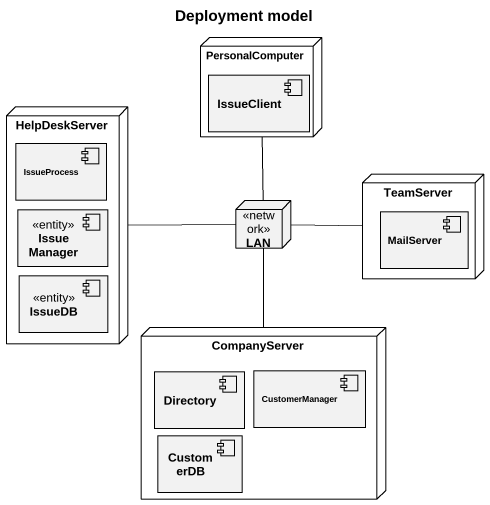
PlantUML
@startuml
title Deployment model
node PersonalComputer {
  component IssueClient
}
node HelpDeskServer {
  component IssueProcess
  component IssueManager <<entity>>
  component IssueDB <<entity>>
}
node TeamServer {
  component MailServer
}
node LAN <<network>>
node CompanyServer {
  component Directory
  component CustomerManager
  component CustomerDB
}
PersonalComputer -- LAN
LAN -left- HelpDeskServer
LAN -right- TeamServer
LAN -- CompanyServer
@enduml
